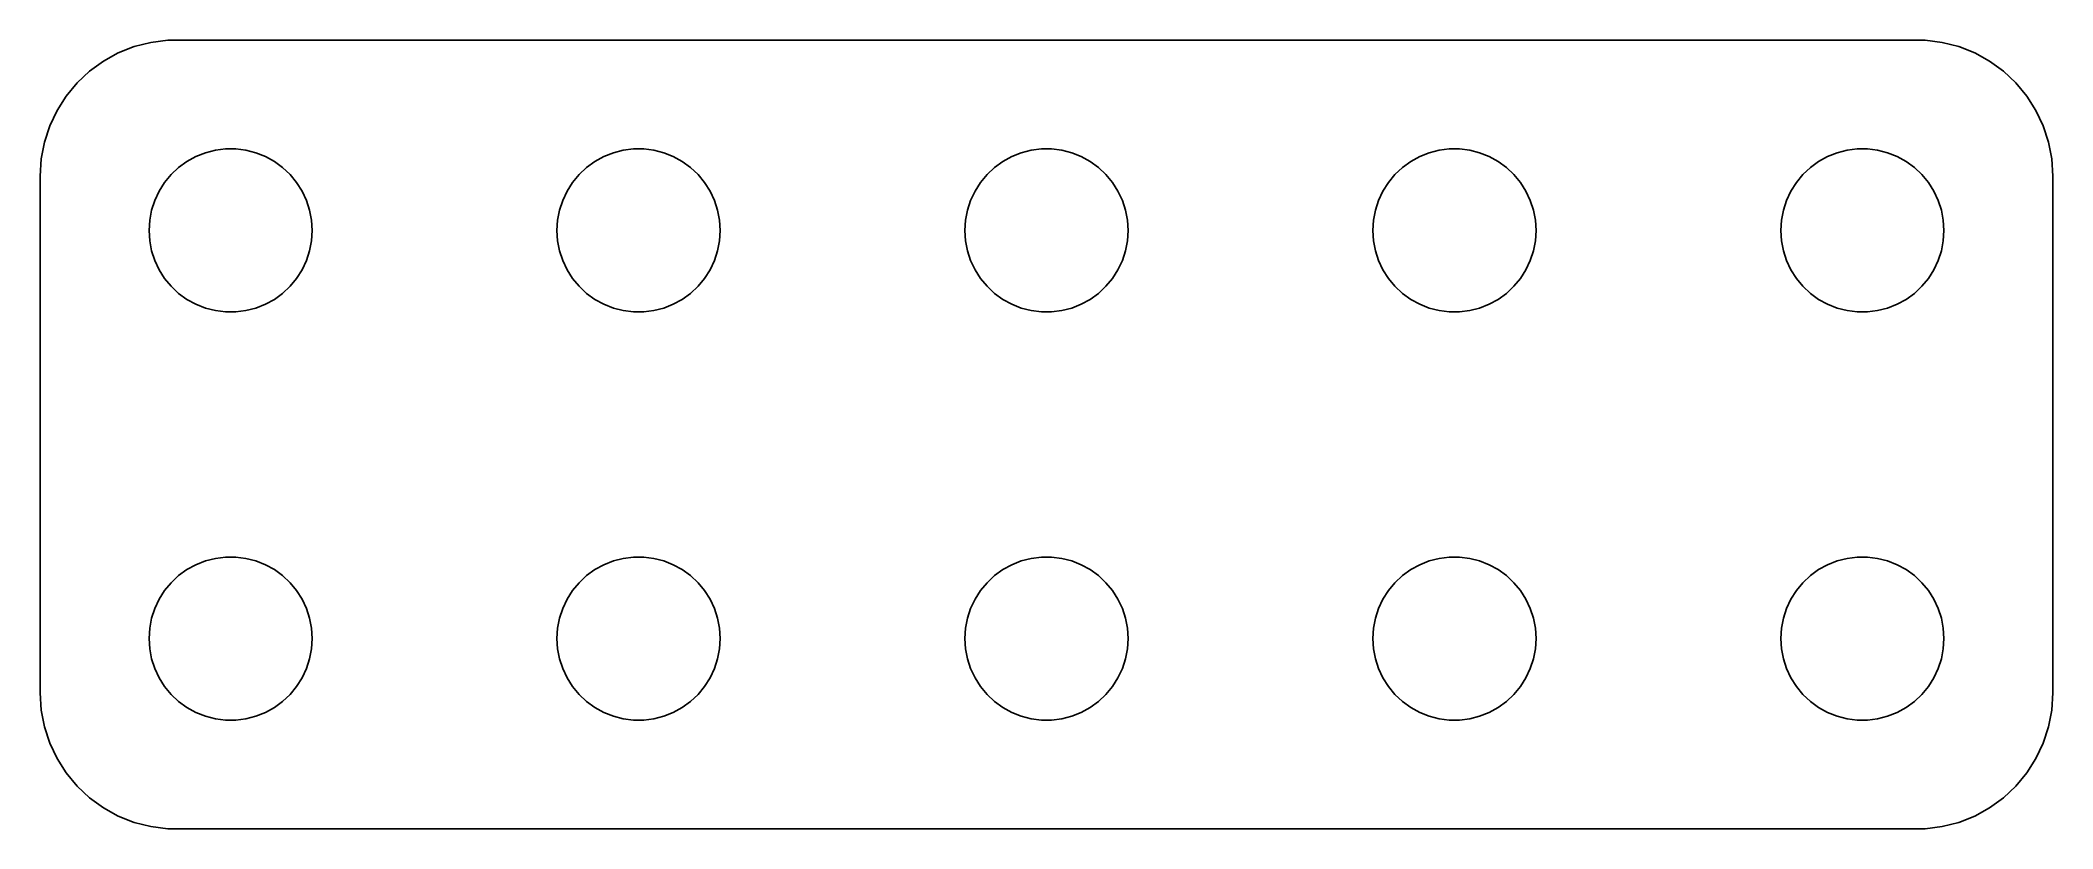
# Model space of a CAD drawing. Header units: metres. Extents: x -37 to 37, y -14.5 to 14.5.
import ezdxf

# ---------------------------------------------------------------- set-up
doc = ezdxf.new("R2010")
doc.units = ezdxf.units.M

msp = doc.modelspace()

# ---------------------------------------------------------------- linework, layer by layer
for p, q in [((-33.5451, 14.2553), (-34.1289, 14.0241)), ((-32.9369, 14.4114), (-33.5451, 14.2553)), ((-32.3139, 14.4901), (-32.9369, 14.4114)), ((32.3139, 14.4901), (-32.3139, 14.4901)), ((32.9369, 14.4114), (32.3139, 14.4901)), ((33.5451, 14.2553), (32.9369, 14.4114)), ((34.1289, 14.0241), (33.5451, 14.2553)), ((-35.1871, 13.3526), (-35.6448, 12.9227)), ((-34.6791, 13.7216), (-35.1871, 13.3526)), ((-34.1289, 14.0241), (-34.6791, 13.7216)), ((34.6791, 13.7216), (34.1289, 14.0241)), ((35.1871, 13.3526), (34.6791, 13.7216)), ((35.6448, 12.9227), (35.1871, 13.3526)), ((-35.6448, 12.9227), (-36.0451, 12.4389)), ((36.0451, 12.4389), (35.6448, 12.9227)), ((-36.3815, 11.9088), (-36.6489, 11.3406)), ((-36.0451, 12.4389), (-36.3815, 11.9088)), ((36.3815, 11.9088), (36.0451, 12.4389)), ((36.6489, 11.3406), (36.3815, 11.9088)), ((-36.6489, 11.3406), (-36.8429, 10.7434)), ((36.8429, 10.7434), (36.6489, 11.3406)), ((-36.8429, 10.7434), (-36.9606, 10.1267)), ((-30.927, 10.3532), (-30.5621, 10.4469)), ((-30.5621, 10.4469), (-30.1884, 10.4941)), ((-30.1884, 10.4941), (-29.8116, 10.4941)), ((-29.8116, 10.4941), (-29.4379, 10.4469)), ((-29.4379, 10.4469), (-29.0729, 10.3532)), ((-15.927, 10.3532), (-15.5621, 10.4469)), ((-15.5621, 10.4469), (-15.1884, 10.4941)), ((-15.1884, 10.4941), (-14.8116, 10.4941)), ((-14.8116, 10.4941), (-14.4379, 10.4469)), ((-14.4379, 10.4469), (-14.0729, 10.3532)), ((-0.92705, 10.3532), (-0.56213, 10.4469)), ((-0.56213, 10.4469), (-0.18837, 10.4941)), ((-0.18837, 10.4941), (0.18837, 10.4941)), ((0.18837, 10.4941), (0.56213, 10.4469)), ((0.56213, 10.4469), (0.92705, 10.3532)), ((14.0729, 10.3532), (14.4379, 10.4469)), ((14.4379, 10.4469), (14.8116, 10.4941)), ((14.8116, 10.4941), (15.1884, 10.4941)), ((15.1884, 10.4941), (15.5621, 10.4469)), ((15.5621, 10.4469), (15.927, 10.3532)), ((29.0729, 10.3532), (29.4379, 10.4469)), ((29.4379, 10.4469), (29.8116, 10.4941)), ((29.8116, 10.4941), (30.1884, 10.4941)), ((30.1884, 10.4941), (30.5621, 10.4469)), ((30.5621, 10.4469), (30.927, 10.3532)), ((36.9606, 10.1267), (36.8429, 10.7434)), ((-36.9606, 10.1267), (-37, 9.5)), ((-32.1869, 9.55363), (-31.9123, 9.81154)), ((-31.9123, 9.81154), (-31.6075, 10.033)), ((-31.6075, 10.033), (-31.2773, 10.2145)), ((-31.2773, 10.2145), (-30.927, 10.3532)), ((-29.0729, 10.3532), (-28.7227, 10.2145)), ((-28.7227, 10.2145), (-28.3925, 10.033)), ((-28.3925, 10.033), (-28.0877, 9.81154)), ((-28.0877, 9.81154), (-27.8131, 9.55363)), ((-17.1869, 9.55363), (-16.9123, 9.81154)), ((-16.9123, 9.81154), (-16.6075, 10.033)), ((-16.6075, 10.033), (-16.2773, 10.2145)), ((-16.2773, 10.2145), (-15.927, 10.3532)), ((-14.0729, 10.3532), (-13.7227, 10.2145)), ((-13.7227, 10.2145), (-13.3925, 10.033)), ((-13.3925, 10.033), (-13.0877, 9.81154)), ((-13.0877, 9.81154), (-12.8131, 9.55363)), ((-2.1869, 9.55363), (-1.91226, 9.81154)), ((-1.91226, 9.81154), (-1.60747, 10.033)), ((-1.60747, 10.033), (-1.27733, 10.2145)), ((-1.27733, 10.2145), (-0.92705, 10.3532)), ((0.92705, 10.3532), (1.27733, 10.2145)), ((1.27733, 10.2145), (1.60747, 10.033)), ((1.60747, 10.033), (1.91226, 9.81154)), ((1.91226, 9.81154), (2.1869, 9.55363)), ((12.8131, 9.55363), (13.0877, 9.81154)), ((13.0877, 9.81154), (13.3925, 10.033)), ((13.3925, 10.033), (13.7227, 10.2145)), ((13.7227, 10.2145), (14.0729, 10.3532)), ((15.927, 10.3532), (16.2773, 10.2145)), ((16.2773, 10.2145), (16.6075, 10.033)), ((16.6075, 10.033), (16.9123, 9.81154)), ((16.9123, 9.81154), (17.1869, 9.55363)), ((27.8131, 9.55363), (28.0877, 9.81154)), ((28.0877, 9.81154), (28.3925, 10.033)), ((28.3925, 10.033), (28.7227, 10.2145)), ((28.7227, 10.2145), (29.0729, 10.3532)), ((30.927, 10.3532), (31.2773, 10.2145)), ((31.2773, 10.2145), (31.6075, 10.033)), ((31.6075, 10.033), (31.9123, 9.81154)), ((31.9123, 9.81154), (32.1869, 9.55363)), ((37, 9.5), (36.9606, 10.1267)), ((-37, 9.5), (-37, -9.5)), ((-32.7893, 8.60437), (-32.6289, 8.94525)), ((-32.6289, 8.94525), (-32.427, 9.26335)), ((-32.427, 9.26335), (-32.1869, 9.55363)), ((-27.8131, 9.55363), (-27.5729, 9.26335)), ((-27.5729, 9.26335), (-27.3711, 8.94525)), ((-27.3711, 8.94525), (-27.2107, 8.60437)), ((-17.7893, 8.60437), (-17.6289, 8.94525)), ((-17.6289, 8.94525), (-17.427, 9.26335)), ((-17.427, 9.26335), (-17.1869, 9.55363)), ((-12.8131, 9.55363), (-12.5729, 9.26335)), ((-12.5729, 9.26335), (-12.3711, 8.94525)), ((-12.3711, 8.94525), (-12.2107, 8.60437)), ((-2.78932, 8.60437), (-2.62891, 8.94525)), ((-2.62891, 8.94525), (-2.42705, 9.26335)), ((-2.42705, 9.26335), (-2.1869, 9.55363)), ((2.1869, 9.55363), (2.42705, 9.26335)), ((2.42705, 9.26335), (2.62891, 8.94525)), ((2.62891, 8.94525), (2.78932, 8.60437)), ((12.2107, 8.60437), (12.3711, 8.94525)), ((12.3711, 8.94525), (12.5729, 9.26335)), ((12.5729, 9.26335), (12.8131, 9.55363)), ((17.1869, 9.55363), (17.427, 9.26335)), ((17.427, 9.26335), (17.6289, 8.94525)), ((17.6289, 8.94525), (17.7893, 8.60437)), ((27.2107, 8.60437), (27.3711, 8.94525)), ((27.3711, 8.94525), (27.5729, 9.26335)), ((27.5729, 9.26335), (27.8131, 9.55363)), ((32.1869, 9.55363), (32.427, 9.26335)), ((32.427, 9.26335), (32.6289, 8.94525)), ((32.6289, 8.94525), (32.7893, 8.60437)), ((37, -9.5), (37, 9.5)), ((-32.9763, 7.87599), (-32.9057, 8.24606)), ((-32.9057, 8.24606), (-32.7893, 8.60437)), ((-27.2107, 8.60437), (-27.0942, 8.24606)), ((-27.0942, 8.24606), (-27.0237, 7.87599)), ((-17.9763, 7.87599), (-17.9057, 8.24606)), ((-17.9057, 8.24606), (-17.7893, 8.60437)), ((-12.2107, 8.60437), (-12.0942, 8.24606)), ((-12.0942, 8.24606), (-12.0237, 7.87599)), ((-2.97633, 7.87599), (-2.90575, 8.24606)), ((-2.90575, 8.24606), (-2.78932, 8.60437)), ((2.78932, 8.60437), (2.90575, 8.24606)), ((2.90575, 8.24606), (2.97633, 7.87599)), ((12.0237, 7.87599), (12.0942, 8.24606)), ((12.0942, 8.24606), (12.2107, 8.60437)), ((17.7893, 8.60437), (17.9057, 8.24606)), ((17.9057, 8.24606), (17.9763, 7.87599)), ((27.0237, 7.87599), (27.0942, 8.24606)), ((27.0942, 8.24606), (27.2107, 8.60437)), ((32.7893, 8.60437), (32.9057, 8.24606)), ((32.9057, 8.24606), (32.9763, 7.87599)), ((-33, 7.5), (-32.9763, 7.87599)), ((-32.9763, 7.12399), (-33, 7.5)), ((-27.0237, 7.87599), (-27, 7.5)), ((-27, 7.5), (-27.0237, 7.12399)), ((-18, 7.5), (-17.9763, 7.87599)), ((-17.9763, 7.12399), (-18, 7.5)), ((-12.0237, 7.87599), (-12, 7.5)), ((-12, 7.5), (-12.0237, 7.12399)), ((-3, 7.5), (-2.97633, 7.87599)), ((-2.97633, 7.12399), (-3, 7.5)), ((2.97633, 7.87599), (3, 7.5)), ((3, 7.5), (2.97633, 7.12399)), ((12, 7.5), (12.0237, 7.87599)), ((12.0237, 7.12399), (12, 7.5)), ((17.9763, 7.87599), (18, 7.5)), ((18, 7.5), (17.9763, 7.12399)), ((27, 7.5), (27.0237, 7.87599)), ((27.0237, 7.12399), (27, 7.5)), ((32.9763, 7.87599), (33, 7.5)), ((33, 7.5), (32.9763, 7.12399)), ((-32.9057, 6.75392), (-32.9763, 7.12399)), ((-32.7893, 6.39561), (-32.9057, 6.75392)), ((-27.0942, 6.75392), (-27.2107, 6.39561)), ((-27.0237, 7.12399), (-27.0942, 6.75392)), ((-17.9057, 6.75392), (-17.9763, 7.12399)), ((-17.7893, 6.39561), (-17.9057, 6.75392)), ((-12.0942, 6.75392), (-12.2107, 6.39561)), ((-12.0237, 7.12399), (-12.0942, 6.75392)), ((-2.90575, 6.75392), (-2.97633, 7.12399)), ((-2.78932, 6.39561), (-2.90575, 6.75392)), ((2.90575, 6.75392), (2.78932, 6.39561)), ((2.97633, 7.12399), (2.90575, 6.75392)), ((12.0942, 6.75392), (12.0237, 7.12399)), ((12.2107, 6.39561), (12.0942, 6.75392)), ((17.9057, 6.75392), (17.7893, 6.39561)), ((17.9763, 7.12399), (17.9057, 6.75392)), ((27.0942, 6.75392), (27.0237, 7.12399)), ((27.2107, 6.39561), (27.0942, 6.75392)), ((32.9057, 6.75392), (32.7893, 6.39561)), ((32.9763, 7.12399), (32.9057, 6.75392)), ((-32.6289, 6.05473), (-32.7893, 6.39561)), ((-32.427, 5.73663), (-32.6289, 6.05473)), ((-27.3711, 6.05473), (-27.5729, 5.73663)), ((-27.2107, 6.39561), (-27.3711, 6.05473)), ((-17.6289, 6.05473), (-17.7893, 6.39561)), ((-17.427, 5.73663), (-17.6289, 6.05473)), ((-12.3711, 6.05473), (-12.5729, 5.73663)), ((-12.2107, 6.39561), (-12.3711, 6.05473)), ((-2.62891, 6.05473), (-2.78932, 6.39561)), ((-2.42705, 5.73663), (-2.62891, 6.05473)), ((2.62891, 6.05473), (2.42705, 5.73663)), ((2.78932, 6.39561), (2.62891, 6.05473)), ((12.3711, 6.05473), (12.2107, 6.39561)), ((12.5729, 5.73663), (12.3711, 6.05473)), ((17.6289, 6.05473), (17.427, 5.73663)), ((17.7893, 6.39561), (17.6289, 6.05473)), ((27.3711, 6.05473), (27.2107, 6.39561)), ((27.5729, 5.73663), (27.3711, 6.05473)), ((32.6289, 6.05473), (32.427, 5.73663)), ((32.7893, 6.39561), (32.6289, 6.05473)), ((-32.1869, 5.44635), (-32.427, 5.73663)), ((-31.9123, 5.18845), (-32.1869, 5.44635)), ((-31.6075, 4.96701), (-31.9123, 5.18845)), ((-28.0877, 5.18845), (-28.3925, 4.96701)), ((-27.8131, 5.44635), (-28.0877, 5.18845)), ((-27.5729, 5.73663), (-27.8131, 5.44635)), ((-17.1869, 5.44635), (-17.427, 5.73663)), ((-16.9123, 5.18845), (-17.1869, 5.44635)), ((-16.6075, 4.96701), (-16.9123, 5.18845)), ((-13.0877, 5.18845), (-13.3925, 4.96701)), ((-12.8131, 5.44635), (-13.0877, 5.18845)), ((-12.5729, 5.73663), (-12.8131, 5.44635)), ((-2.1869, 5.44635), (-2.42705, 5.73663)), ((-1.91226, 5.18845), (-2.1869, 5.44635)), ((-1.60747, 4.96701), (-1.91226, 5.18845)), ((1.91226, 5.18845), (1.60747, 4.96701)), ((2.1869, 5.44635), (1.91226, 5.18845)), ((2.42705, 5.73663), (2.1869, 5.44635)), ((12.8131, 5.44635), (12.5729, 5.73663)), ((13.0877, 5.18845), (12.8131, 5.44635)), ((13.3925, 4.96701), (13.0877, 5.18845)), ((16.9123, 5.18845), (16.6075, 4.96701)), ((17.1869, 5.44635), (16.9123, 5.18845)), ((17.427, 5.73663), (17.1869, 5.44635)), ((27.8131, 5.44635), (27.5729, 5.73663)), ((28.0877, 5.18845), (27.8131, 5.44635)), ((28.3925, 4.96701), (28.0877, 5.18845)), ((31.9123, 5.18845), (31.6075, 4.96701)), ((32.1869, 5.44635), (31.9123, 5.18845)), ((32.427, 5.73663), (32.1869, 5.44635)), ((-31.2773, 4.78551), (-31.6075, 4.96701)), ((-30.927, 4.64682), (-31.2773, 4.78551)), ((-30.5621, 4.55313), (-30.927, 4.64682)), ((-30.1884, 4.50591), (-30.5621, 4.55313)), ((-29.8116, 4.50591), (-30.1884, 4.50591)), ((-29.4379, 4.55313), (-29.8116, 4.50591)), ((-29.0729, 4.64682), (-29.4379, 4.55313)), ((-28.7227, 4.78551), (-29.0729, 4.64682)), ((-28.3925, 4.96701), (-28.7227, 4.78551)), ((-16.2773, 4.78551), (-16.6075, 4.96701)), ((-15.927, 4.64682), (-16.2773, 4.78551)), ((-15.5621, 4.55313), (-15.927, 4.64682)), ((-15.1884, 4.50591), (-15.5621, 4.55313)), ((-14.8116, 4.50591), (-15.1884, 4.50591)), ((-14.4379, 4.55313), (-14.8116, 4.50591)), ((-14.0729, 4.64682), (-14.4379, 4.55313)), ((-13.7227, 4.78551), (-14.0729, 4.64682)), ((-13.3925, 4.96701), (-13.7227, 4.78551)), ((-1.27733, 4.78551), (-1.60747, 4.96701)), ((-0.92705, 4.64682), (-1.27733, 4.78551)), ((-0.56213, 4.55313), (-0.92705, 4.64682)), ((-0.18837, 4.50591), (-0.56213, 4.55313)), ((0.18837, 4.50591), (-0.18837, 4.50591)), ((0.56213, 4.55313), (0.18837, 4.50591)), ((0.92705, 4.64682), (0.56213, 4.55313)), ((1.27733, 4.78551), (0.92705, 4.64682)), ((1.60747, 4.96701), (1.27733, 4.78551)), ((13.7227, 4.78551), (13.3925, 4.96701)), ((14.0729, 4.64682), (13.7227, 4.78551)), ((14.4379, 4.55313), (14.0729, 4.64682)), ((14.8116, 4.50591), (14.4379, 4.55313)), ((15.1884, 4.50591), (14.8116, 4.50591)), ((15.5621, 4.55313), (15.1884, 4.50591)), ((15.927, 4.64682), (15.5621, 4.55313)), ((16.2773, 4.78551), (15.927, 4.64682)), ((16.6075, 4.96701), (16.2773, 4.78551)), ((28.7227, 4.78551), (28.3925, 4.96701)), ((29.0729, 4.64682), (28.7227, 4.78551)), ((29.4379, 4.55313), (29.0729, 4.64682)), ((29.8116, 4.50591), (29.4379, 4.55313)), ((30.1884, 4.50591), (29.8116, 4.50591)), ((30.5621, 4.55313), (30.1884, 4.50591)), ((30.927, 4.64682), (30.5621, 4.55313)), ((31.2773, 4.78551), (30.927, 4.64682)), ((31.6075, 4.96701), (31.2773, 4.78551)), ((-31.9123, -5.18845), (-31.6075, -4.96701)), ((-31.6075, -4.96701), (-31.2773, -4.78551)), ((-31.2773, -4.78551), (-30.927, -4.64682)), ((-30.927, -4.64682), (-30.5621, -4.55313)), ((-30.5621, -4.55313), (-30.1884, -4.50591)), ((-30.1884, -4.50591), (-29.8116, -4.50591)), ((-29.8116, -4.50591), (-29.4379, -4.55313)), ((-29.4379, -4.55313), (-29.0729, -4.64682)), ((-29.0729, -4.64682), (-28.7227, -4.78551)), ((-28.7227, -4.78551), (-28.3925, -4.96701)), ((-28.3925, -4.96701), (-28.0877, -5.18845)), ((-16.9123, -5.18845), (-16.6075, -4.96701)), ((-16.6075, -4.96701), (-16.2773, -4.78551)), ((-16.2773, -4.78551), (-15.927, -4.64682)), ((-15.927, -4.64682), (-15.5621, -4.55313)), ((-15.5621, -4.55313), (-15.1884, -4.50591)), ((-15.1884, -4.50591), (-14.8116, -4.50591)), ((-14.8116, -4.50591), (-14.4379, -4.55313)), ((-14.4379, -4.55313), (-14.0729, -4.64682)), ((-14.0729, -4.64682), (-13.7227, -4.78551)), ((-13.7227, -4.78551), (-13.3925, -4.96701)), ((-13.3925, -4.96701), (-13.0877, -5.18845)), ((-1.91226, -5.18845), (-1.60747, -4.96701)), ((-1.60747, -4.96701), (-1.27733, -4.78551)), ((-1.27733, -4.78551), (-0.92705, -4.64682)), ((-0.92705, -4.64682), (-0.56213, -4.55313)), ((-0.56213, -4.55313), (-0.18837, -4.50591)), ((-0.18837, -4.50591), (0.18837, -4.50591)), ((0.18837, -4.50591), (0.56213, -4.55313)), ((0.56213, -4.55313), (0.92705, -4.64682)), ((0.92705, -4.64682), (1.27733, -4.78551)), ((1.27733, -4.78551), (1.60747, -4.96701)), ((1.60747, -4.96701), (1.91226, -5.18845)), ((13.0877, -5.18845), (13.3925, -4.96701)), ((13.3925, -4.96701), (13.7227, -4.78551)), ((13.7227, -4.78551), (14.0729, -4.64682)), ((14.0729, -4.64682), (14.4379, -4.55313)), ((14.4379, -4.55313), (14.8116, -4.50591)), ((14.8116, -4.50591), (15.1884, -4.50591)), ((15.1884, -4.50591), (15.5621, -4.55313)), ((15.5621, -4.55313), (15.927, -4.64682)), ((15.927, -4.64682), (16.2773, -4.78551)), ((16.2773, -4.78551), (16.6075, -4.96701)), ((16.6075, -4.96701), (16.9123, -5.18845)), ((28.0877, -5.18845), (28.3925, -4.96701)), ((28.3925, -4.96701), (28.7227, -4.78551)), ((28.7227, -4.78551), (29.0729, -4.64682)), ((29.0729, -4.64682), (29.4379, -4.55313)), ((29.4379, -4.55313), (29.8116, -4.50591)), ((29.8116, -4.50591), (30.1884, -4.50591)), ((30.1884, -4.50591), (30.5621, -4.55313)), ((30.5621, -4.55313), (30.927, -4.64682)), ((30.927, -4.64682), (31.2773, -4.78551)), ((31.2773, -4.78551), (31.6075, -4.96701)), ((31.6075, -4.96701), (31.9123, -5.18845)), ((-32.6289, -6.05473), (-32.427, -5.73663)), ((-32.427, -5.73663), (-32.1869, -5.44635)), ((-32.1869, -5.44635), (-31.9123, -5.18845)), ((-28.0877, -5.18845), (-27.8131, -5.44635)), ((-27.8131, -5.44635), (-27.5729, -5.73663)), ((-27.5729, -5.73663), (-27.3711, -6.05473)), ((-17.6289, -6.05473), (-17.427, -5.73663)), ((-17.427, -5.73663), (-17.1869, -5.44635)), ((-17.1869, -5.44635), (-16.9123, -5.18845)), ((-13.0877, -5.18845), (-12.8131, -5.44635)), ((-12.8131, -5.44635), (-12.5729, -5.73663)), ((-12.5729, -5.73663), (-12.3711, -6.05473)), ((-2.62891, -6.05473), (-2.42705, -5.73663)), ((-2.42705, -5.73663), (-2.1869, -5.44635)), ((-2.1869, -5.44635), (-1.91226, -5.18845)), ((1.91226, -5.18845), (2.1869, -5.44635)), ((2.1869, -5.44635), (2.42705, -5.73663)), ((2.42705, -5.73663), (2.62891, -6.05473)), ((12.3711, -6.05473), (12.5729, -5.73663)), ((12.5729, -5.73663), (12.8131, -5.44635)), ((12.8131, -5.44635), (13.0877, -5.18845)), ((16.9123, -5.18845), (17.1869, -5.44635)), ((17.1869, -5.44635), (17.427, -5.73663)), ((17.427, -5.73663), (17.6289, -6.05473)), ((27.3711, -6.05473), (27.5729, -5.73663)), ((27.5729, -5.73663), (27.8131, -5.44635)), ((27.8131, -5.44635), (28.0877, -5.18845)), ((31.9123, -5.18845), (32.1869, -5.44635)), ((32.1869, -5.44635), (32.427, -5.73663)), ((32.427, -5.73663), (32.6289, -6.05473)), ((-32.9057, -6.75392), (-32.7893, -6.39561)), ((-32.7893, -6.39561), (-32.6289, -6.05473)), ((-27.3711, -6.05473), (-27.2107, -6.39561)), ((-27.2107, -6.39561), (-27.0942, -6.75392)), ((-17.9057, -6.75392), (-17.7893, -6.39561)), ((-17.7893, -6.39561), (-17.6289, -6.05473)), ((-12.3711, -6.05473), (-12.2107, -6.39561)), ((-12.2107, -6.39561), (-12.0942, -6.75392)), ((-2.90575, -6.75392), (-2.78932, -6.39561)), ((-2.78932, -6.39561), (-2.62891, -6.05473)), ((2.62891, -6.05473), (2.78932, -6.39561)), ((2.78932, -6.39561), (2.90575, -6.75392)), ((12.0942, -6.75392), (12.2107, -6.39561)), ((12.2107, -6.39561), (12.3711, -6.05473)), ((17.6289, -6.05473), (17.7893, -6.39561)), ((17.7893, -6.39561), (17.9057, -6.75392)), ((27.0942, -6.75392), (27.2107, -6.39561)), ((27.2107, -6.39561), (27.3711, -6.05473)), ((32.6289, -6.05473), (32.7893, -6.39561)), ((32.7893, -6.39561), (32.9057, -6.75392)), ((-33, -7.5), (-32.9763, -7.12399)), ((-32.9763, -7.12399), (-32.9057, -6.75392)), ((-27.0942, -6.75392), (-27.0237, -7.12399)), ((-27.0237, -7.12399), (-27, -7.5)), ((-18, -7.5), (-17.9763, -7.12399)), ((-17.9763, -7.12399), (-17.9057, -6.75392)), ((-12.0942, -6.75392), (-12.0237, -7.12399)), ((-12.0237, -7.12399), (-12, -7.5)), ((-3, -7.5), (-2.97633, -7.12399)), ((-2.97633, -7.12399), (-2.90575, -6.75392)), ((2.90575, -6.75392), (2.97633, -7.12399)), ((2.97633, -7.12399), (3, -7.5)), ((12, -7.5), (12.0237, -7.12399)), ((12.0237, -7.12399), (12.0942, -6.75392)), ((17.9057, -6.75392), (17.9763, -7.12399)), ((17.9763, -7.12399), (18, -7.5)), ((27, -7.5), (27.0237, -7.12399)), ((27.0237, -7.12399), (27.0942, -6.75392)), ((32.9057, -6.75392), (32.9763, -7.12399)), ((32.9763, -7.12399), (33, -7.5)), ((-32.9763, -7.87599), (-33, -7.5)), ((-32.9057, -8.24606), (-32.9763, -7.87599)), ((-27.0237, -7.87599), (-27.0942, -8.24606)), ((-27, -7.5), (-27.0237, -7.87599)), ((-17.9763, -7.87599), (-18, -7.5)), ((-17.9057, -8.24606), (-17.9763, -7.87599)), ((-12.0237, -7.87599), (-12.0942, -8.24606)), ((-12, -7.5), (-12.0237, -7.87599)), ((-2.97633, -7.87599), (-3, -7.5)), ((-2.90575, -8.24606), (-2.97633, -7.87599)), ((2.97633, -7.87599), (2.90575, -8.24606)), ((3, -7.5), (2.97633, -7.87599)), ((12.0237, -7.87599), (12, -7.5)), ((12.0942, -8.24606), (12.0237, -7.87599)), ((17.9763, -7.87599), (17.9057, -8.24606)), ((18, -7.5), (17.9763, -7.87599)), ((27.0237, -7.87599), (27, -7.5)), ((27.0942, -8.24606), (27.0237, -7.87599)), ((32.9763, -7.87599), (32.9057, -8.24606)), ((33, -7.5), (32.9763, -7.87599)), ((-32.7893, -8.60437), (-32.9057, -8.24606)), ((-32.6289, -8.94525), (-32.7893, -8.60437)), ((-27.2107, -8.60437), (-27.3711, -8.94525)), ((-27.0942, -8.24606), (-27.2107, -8.60437)), ((-17.7893, -8.60437), (-17.9057, -8.24606)), ((-17.6289, -8.94525), (-17.7893, -8.60437)), ((-12.2107, -8.60437), (-12.3711, -8.94525)), ((-12.0942, -8.24606), (-12.2107, -8.60437)), ((-2.78932, -8.60437), (-2.90575, -8.24606)), ((-2.62891, -8.94525), (-2.78932, -8.60437)), ((2.78932, -8.60437), (2.62891, -8.94525)), ((2.90575, -8.24606), (2.78932, -8.60437)), ((12.2107, -8.60437), (12.0942, -8.24606)), ((12.3711, -8.94525), (12.2107, -8.60437)), ((17.7893, -8.60437), (17.6289, -8.94525)), ((17.9057, -8.24606), (17.7893, -8.60437)), ((27.2107, -8.60437), (27.0942, -8.24606)), ((27.3711, -8.94525), (27.2107, -8.60437)), ((32.7893, -8.60437), (32.6289, -8.94525)), ((32.9057, -8.24606), (32.7893, -8.60437)), ((-37, -9.5), (-36.9606, -10.1267)), ((-32.427, -9.26335), (-32.6289, -8.94525)), ((-32.1869, -9.55363), (-32.427, -9.26335)), ((-31.9123, -9.81154), (-32.1869, -9.55363)), ((-27.8131, -9.55363), (-28.0877, -9.81154)), ((-27.5729, -9.26335), (-27.8131, -9.55363)), ((-27.3711, -8.94525), (-27.5729, -9.26335)), ((-17.427, -9.26335), (-17.6289, -8.94525)), ((-17.1869, -9.55363), (-17.427, -9.26335)), ((-16.9123, -9.81154), (-17.1869, -9.55363)), ((-12.8131, -9.55363), (-13.0877, -9.81154)), ((-12.5729, -9.26335), (-12.8131, -9.55363)), ((-12.3711, -8.94525), (-12.5729, -9.26335)), ((-2.42705, -9.26335), (-2.62891, -8.94525)), ((-2.1869, -9.55363), (-2.42705, -9.26335)), ((-1.91226, -9.81154), (-2.1869, -9.55363)), ((2.1869, -9.55363), (1.91226, -9.81154)), ((2.42705, -9.26335), (2.1869, -9.55363)), ((2.62891, -8.94525), (2.42705, -9.26335)), ((12.5729, -9.26335), (12.3711, -8.94525)), ((12.8131, -9.55363), (12.5729, -9.26335)), ((13.0877, -9.81154), (12.8131, -9.55363)), ((17.1869, -9.55363), (16.9123, -9.81154)), ((17.427, -9.26335), (17.1869, -9.55363)), ((17.6289, -8.94525), (17.427, -9.26335)), ((27.5729, -9.26335), (27.3711, -8.94525)), ((27.8131, -9.55363), (27.5729, -9.26335)), ((28.0877, -9.81154), (27.8131, -9.55363)), ((32.1869, -9.55363), (31.9123, -9.81154)), ((32.427, -9.26335), (32.1869, -9.55363)), ((32.6289, -8.94525), (32.427, -9.26335)), ((36.9606, -10.1267), (37, -9.5)), ((-36.9606, -10.1267), (-36.8429, -10.7434)), ((-31.6075, -10.033), (-31.9123, -9.81154)), ((-31.2773, -10.2145), (-31.6075, -10.033)), ((-30.927, -10.3532), (-31.2773, -10.2145)), ((-30.5621, -10.4469), (-30.927, -10.3532)), ((-29.0729, -10.3532), (-29.4379, -10.4469)), ((-28.7227, -10.2145), (-29.0729, -10.3532)), ((-28.3925, -10.033), (-28.7227, -10.2145)), ((-28.0877, -9.81154), (-28.3925, -10.033)), ((-16.6075, -10.033), (-16.9123, -9.81154)), ((-16.2773, -10.2145), (-16.6075, -10.033)), ((-15.927, -10.3532), (-16.2773, -10.2145)), ((-15.5621, -10.4469), (-15.927, -10.3532)), ((-14.0729, -10.3532), (-14.4379, -10.4469)), ((-13.7227, -10.2145), (-14.0729, -10.3532)), ((-13.3925, -10.033), (-13.7227, -10.2145)), ((-13.0877, -9.81154), (-13.3925, -10.033)), ((-1.60747, -10.033), (-1.91226, -9.81154)), ((-1.27733, -10.2145), (-1.60747, -10.033)), ((-0.92705, -10.3532), (-1.27733, -10.2145)), ((-0.56213, -10.4469), (-0.92705, -10.3532)), ((0.92705, -10.3532), (0.56213, -10.4469)), ((1.27733, -10.2145), (0.92705, -10.3532)), ((1.60747, -10.033), (1.27733, -10.2145)), ((1.91226, -9.81154), (1.60747, -10.033)), ((13.3925, -10.033), (13.0877, -9.81154)), ((13.7227, -10.2145), (13.3925, -10.033)), ((14.0729, -10.3532), (13.7227, -10.2145)), ((14.4379, -10.4469), (14.0729, -10.3532)), ((15.927, -10.3532), (15.5621, -10.4469)), ((16.2773, -10.2145), (15.927, -10.3532)), ((16.6075, -10.033), (16.2773, -10.2145)), ((16.9123, -9.81154), (16.6075, -10.033)), ((28.3925, -10.033), (28.0877, -9.81154)), ((28.7227, -10.2145), (28.3925, -10.033)), ((29.0729, -10.3532), (28.7227, -10.2145)), ((29.4379, -10.4469), (29.0729, -10.3532)), ((30.927, -10.3532), (30.5621, -10.4469)), ((31.2773, -10.2145), (30.927, -10.3532)), ((31.6075, -10.033), (31.2773, -10.2145)), ((31.9123, -9.81154), (31.6075, -10.033)), ((36.8429, -10.7434), (36.9606, -10.1267)), ((-36.8429, -10.7434), (-36.6489, -11.3406)), ((-30.1884, -10.4941), (-30.5621, -10.4469)), ((-29.8116, -10.4941), (-30.1884, -10.4941)), ((-29.4379, -10.4469), (-29.8116, -10.4941)), ((-15.1884, -10.4941), (-15.5621, -10.4469)), ((-14.8116, -10.4941), (-15.1884, -10.4941)), ((-14.4379, -10.4469), (-14.8116, -10.4941)), ((-0.18837, -10.4941), (-0.56213, -10.4469)), ((0.18837, -10.4941), (-0.18837, -10.4941)), ((0.56213, -10.4469), (0.18837, -10.4941)), ((14.8116, -10.4941), (14.4379, -10.4469)), ((15.1884, -10.4941), (14.8116, -10.4941)), ((15.5621, -10.4469), (15.1884, -10.4941)), ((29.8116, -10.4941), (29.4379, -10.4469)), ((30.1884, -10.4941), (29.8116, -10.4941)), ((30.5621, -10.4469), (30.1884, -10.4941)), ((36.6489, -11.3406), (36.8429, -10.7434)), ((-36.6489, -11.3406), (-36.3815, -11.9088)), ((36.3815, -11.9088), (36.6489, -11.3406)), ((-36.3815, -11.9088), (-36.0451, -12.4389)), ((-36.0451, -12.4389), (-35.6448, -12.9227)), ((35.6448, -12.9227), (36.0451, -12.4389)), ((36.0451, -12.4389), (36.3815, -11.9088)), ((-35.6448, -12.9227), (-35.1871, -13.3526)), ((35.1871, -13.3526), (35.6448, -12.9227)), ((-35.1871, -13.3526), (-34.6791, -13.7216)), ((-34.6791, -13.7216), (-34.1289, -14.0241)), ((-34.1289, -14.0241), (-33.5451, -14.2553)), ((33.5451, -14.2553), (34.1289, -14.0241)), ((34.1289, -14.0241), (34.6791, -13.7216)), ((34.6791, -13.7216), (35.1871, -13.3526)), ((-33.5451, -14.2553), (-32.9369, -14.4114)), ((-32.9369, -14.4114), (-32.3139, -14.4901)), ((-32.3139, -14.4901), (32.3139, -14.4901)), ((32.3139, -14.4901), (32.9369, -14.4114)), ((32.9369, -14.4114), (33.5451, -14.2553))]:
    msp.add_line(p, q)

doc.saveas('drawing.dxf')
